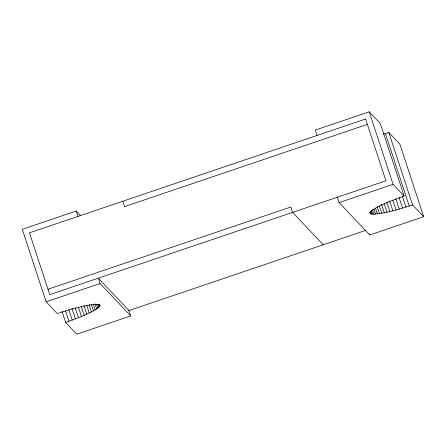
<?xml version="1.0" encoding="UTF-8"?>
<svg xmlns="http://www.w3.org/2000/svg" width="446" height="446" viewBox="0 0 446 446"><rect width="100%" height="100%" fill="white"/><g stroke="black" fill="none" stroke-linecap="round" stroke-linejoin="round"><path stroke-width="0.67" d="M61.983 311.258L65.668 322.464L81.451 316.571L93.487 310.94L96.71 309.006L99.514 306.636L99.949 305.477L99.519 304.161M317.05 135.45L315.289 130.081L369.243 111.807L380.332 123.536L404.176 196.05L388.394 201.943L378.342 206.52L370.977 211.164L369.963 212.502L370.113 213.472L371.423 214.052L373.865 214.214L384.307 212.831L396.037 210.033L412.611 204.97L423.7 216.7L369.745 234.97L339.127 202.59L337.36 197.221M80.564 215.58L76.255 211.03L22.3 229.3L46.139 301.814L57.233 313.544L73.802 308.481L88.063 305.209L95.979 304.295L99.218 304.702L99.949 305.477M367.381 124.378L124.573 206.604L122.806 201.235M48.006 289.242L290.809 207.016L292.576 212.385L323.194 244.765M46.139 301.814L100.099 283.545L130.711 315.919L76.757 334.193L65.668 322.464M339.127 202.59L393.082 184.321L404.176 196.05M128.554 310.684L365.921 230.298M383.175 134.285L388.767 132.456L399.861 144.186L423.7 216.7M388.767 132.456L412.611 204.97M385.416 133.571L409.255 206.08M402.431 196.602L405.899 207.15M399.092 197.623L402.56 208.17M369.243 111.807L393.082 184.321M395.797 198.587L399.265 209.135M392.787 200.143L396.037 210.033M389.653 200.968L392.904 210.852M386.855 202.367L389.888 211.599M384.201 203.688L387.017 212.257M381.486 204.262L384.307 212.831M379.395 206.058L381.776 213.305M377.071 206.437L379.451 213.684M375.398 208.031L377.349 213.969M373.748 208.867L375.482 214.141M372.343 209.603L373.865 214.214M371.206 210.228L372.51 214.186M370.559 211.415L371.423 214.052M369.974 211.833L370.626 213.812M369.349 233.776L369.745 234.97M130.711 315.919L128.95 310.55L98.332 278.17L100.099 283.545M76.255 211.03L78.022 216.399M99.447 304.696L99.882 306.012M98.867 304.657L99.514 306.636M97.78 304.049L98.861 307.35M96.626 304.183L97.925 308.141M94.976 303.732L96.71 309.006M93.493 304.668L95.227 309.942M91.319 304.35L93.487 310.94M89.116 304.741L91.497 311.994M86.686 305.175L89.284 313.086M84.043 305.655L86.859 314.224M81.205 306.157L84.244 315.383M78.418 307.339L81.451 316.571M75.251 307.874L78.507 317.764M71.962 308.409L75.43 318.957M68.784 309.596L72.252 320.144M65.517 310.773L68.985 321.321M365.614 119.004L29.464 232.845L49.768 294.616L385.924 180.775L365.614 119.004"/></g></svg>
